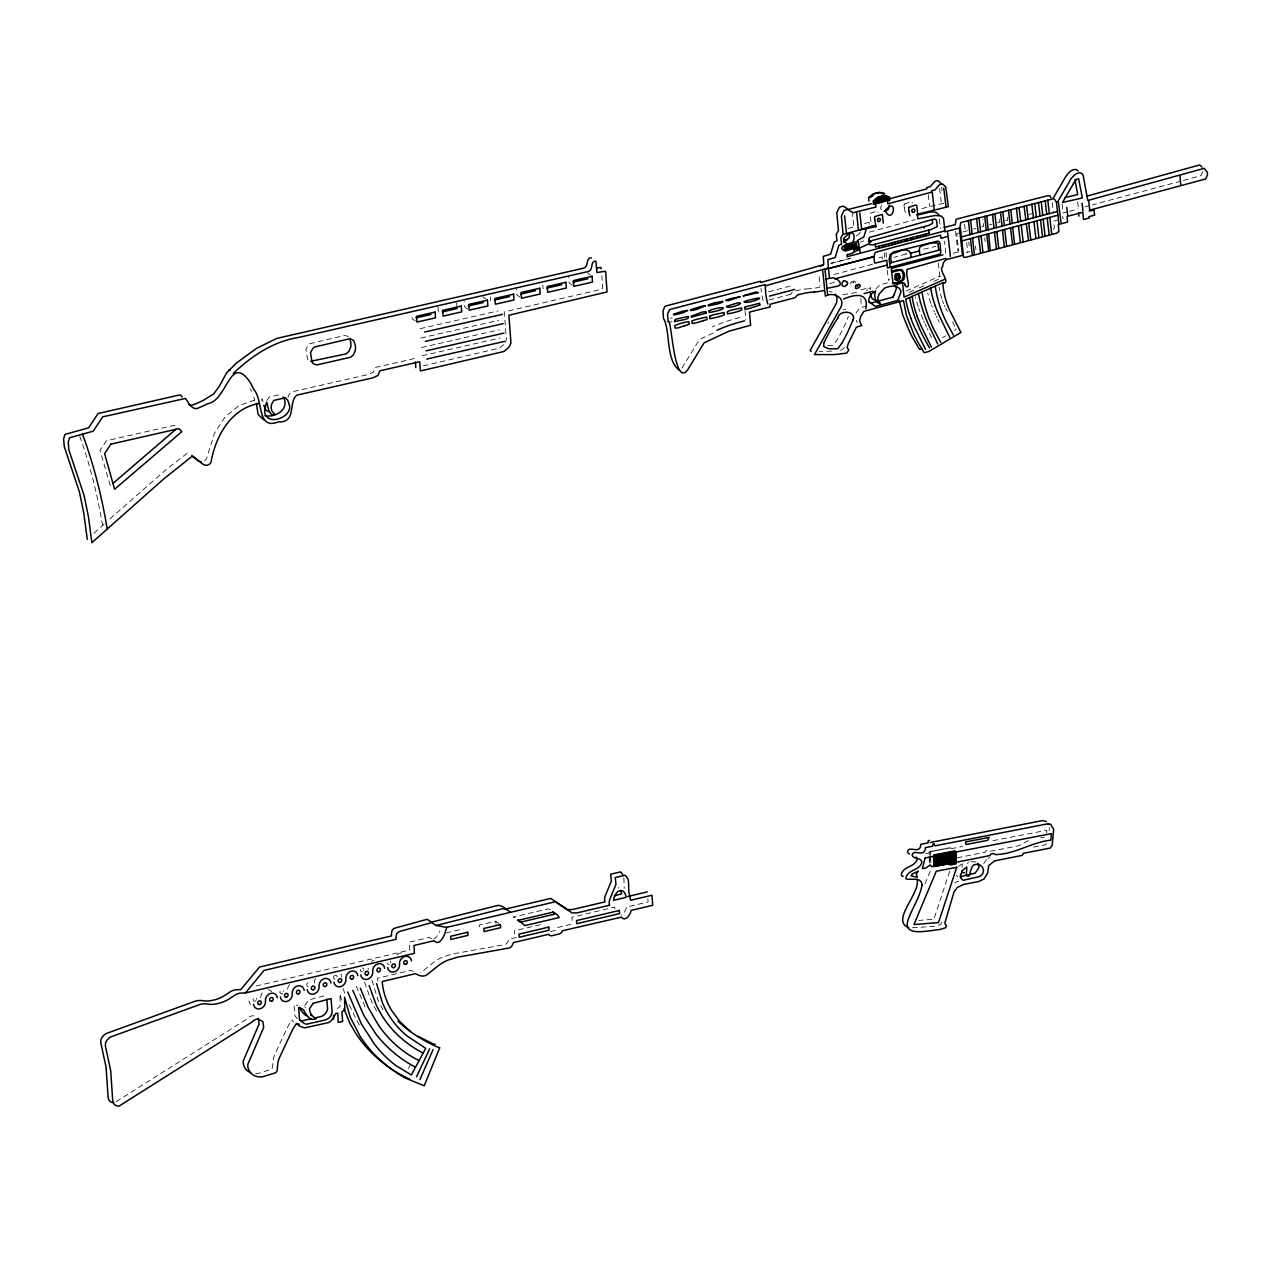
<?xml version="1.0" encoding="UTF-8"?>
<svg xmlns="http://www.w3.org/2000/svg" width="1271" height="1271" viewBox="0 0 1271 1271"><rect width="100%" height="100%" fill="white"/><g stroke="black" fill="none" stroke-linecap="round" stroke-linejoin="round"><path stroke-width="0.75" stroke-dasharray="5 3.75" d="M623.87 877.848L624.22 888.302M1049.099 830.551L1049.306 827.739M962.004 867.394L962.322 863.74M1046.653 832.934L1046.796 830.281L991.301 840.973M1202.779 171.776L1200.952 175.652L1182.761 180.641M287.945 397.41L289.391 393.74L291.901 391.865L368.193 374.516L373.372 372.149L375.183 367.494L415.077 358.39M870.46 289.518L870.683 287.627L868.792 288.676M855.669 282.75L854.684 281.098A3.257 2.812 -54 0 0 853.651 281.098L853.572 282.75M884.902 252.691L884.552 255.741A18.557 15.983 -54 0 0 884.695 257.457M983.706 863.66L986.487 859.514M949.691 871.302L933.899 919.235L918.806 920.442M267.053 400.524L269.182 397.076L280.605 394.439L281.971 395.424M1046.383 843.547L1045.668 844.722L1032.433 847.296M924.97 883.885L930.912 869.682M856.082 313.031L859.355 308.011L868.76 305.453M408.341 1068.482L409.977 1065.352M860.276 232.021L859.482 233.324M505.365 342.392L506.366 339.754L504.269 311.903L601.548 289.232L602.708 288.247L601.819 275.839M261.238 400.349L262.144 398.792L263.399 402.716M881.613 205.139L880.517 208.285L882.042 210.827M681.939 368.177L699.463 339.5L715.414 332.017M304.833 1005.52L308.535 1000.007L326.425 995.225M859.323 233.53L856.225 236.056M875.862 288.946L879.739 284.926L888.715 282.512L891.273 283.099M866.6 290.678L867.6 289.645M503.65 344.695L499.519 348.095L423.386 365.857M93.943 533.248L106.017 522.333M204.631 460.912L206.331 459.244L214.577 432.95L225.205 416.84L239.123 405.56L253.787 400.333L255.741 401.97M109.957 518.806L166.485 469.253L186.742 453.54A3.956 3.4 -54 0 1 188.394 453.525L189.284 453.826M110.307 485.633L99.996 450.363L106.271 440.799L174.334 425.292L175.811 426.929M958.493 866.472L961.654 864.121M337.26 1008.538L340.183 1006.521L339.993 993.811L341.565 1000.563M116.249 1101.639L246.812 1019.072A13.917 11.979 -54 0 1 250.022 1016.578A5.704 4.925 -54 0 1 254.359 1016.085L255.979 1016.784M954.712 330.651L956.157 328.887M1053.294 229.368L1054.326 227.827L1053.691 221.154L1061.158 219.2M942.367 337.768L945.672 335.878M954.871 882.71L958.731 881.168M988.139 858.386L989.934 857.56M860.483 242.189L863.549 240.823M906.112 291.138L939.889 276.109M909.21 292.298L913.865 290.249M919.187 287.882L924.43 285.562M933.899 281.352L938.808 279.191M1028.35 840.592L1019.247 845.644L990.665 851.236L989.299 850.156L986.089 850.776L985.454 852.206L957.254 857.766M853.111 282.909L852.174 281.447A1.859 1.589 -54 0 0 850.95 282.575L850.855 283.242A4.353 3.749 -54 0 0 851.236 285.054L851.983 285.212A10.803 9.31 -54 0 0 853.222 284.736M864.518 223.553L865.567 223.235A44.04 37.923 -54 0 1 867.902 222.6C870.127 221.218 873.399 223.505 869.11 223.966M904.317 204.075L908.749 202.407A7.912 6.816 -54 0 1 912.133 201.93L912.244 203.058M906.112 254.009L894.037 257.33M1180.95 181.149L1092.345 204.853M869.507 232.116L915.231 219.581M1084.783 206.919L1090.454 205.362M861.198 289.788L868.22 287.882M840.338 350.176L841.164 349.938A7.769 6.689 -54 0 0 842.53 349.303L844.198 347.841L843.912 346.205M847.9 228.526L853.048 227.128M943.718 203.296L920.14 208.952M842.959 294.665L857.623 292.282M850.458 258.156L830.726 263.383M872.526 264.225L832.505 274.901M967.517 230.734L956.761 233.578L958.747 251.229M973.586 229.114L976.001 228.478M981.72 226.969L983.627 226.46L982.88 219.454M989.442 224.919L991.809 224.3M997.417 222.806L999.721 222.203L999.149 216.991M1005.472 220.677L1007.649 220.105L1007.077 214.91M1028.843 214.497L1031.718 213.735M966.182 252.611L969.995 251.594M1067.688 211.717L1062.413 213.099L1063.017 218.707M1069.451 211.256L1078.237 208.952M768.447 291.806L790.054 286.134M768.971 299.988L790.705 294.268M953.361 253.231L958.525 251.88L959.669 254.184M923.62 249.211L935.933 246.399M739.897 317.512L733.875 319.1A158.462 136.474 -54 0 0 729.951 320.244L727.314 321.086A150.518 129.626 -54 0 0 712.364 326.901M831.25 263.335L850.267 258.49M550.502 931.595L554.14 930.69A5.402 4.655 -54 0 0 555.332 930.324A3.559 3.066 -54 0 0 557.206 928.624A5.37 4.623 -54 0 0 557.715 927.449L572.951 923.922M795.598 290.9L799.936 289.899A63.693 54.844 -54 0 1 807.689 288.803L809.659 288.692M879.198 257.679L882.201 256.949L882.408 259.332M888.572 280.557L889.525 279.509M445.994 932.962L463.073 928.926M498.836 923.461L495.754 921.221L479.215 925.129L479.469 928.243M540.461 924.653L514.39 930.785L514.644 933.915M516.312 937.49L508.908 939.237L507.907 941.557A6.577 5.656 -54 0 1 505.906 943.972A3.924 3.368 -54 0 1 504.809 944.607L452.698 953.917L443.595 956.682A38.559 33.205 -54 0 0 432.918 962.941L422.385 971.394A8.198 7.054 -54 0 1 420.463 972.299M256.202 985.994L409.802 950.009L409.405 942.113L429.423 937.394A9.008 7.753 -54 0 0 431.965 938.951M420.065 328.681L497.898 310.966M420.765 338.022L498.597 320.292M421.479 347.507L499.312 329.777M422.099 355.737L499.932 338.022M829.772 283.497L832.235 282.972A22.799 19.637 -54 0 0 833.601 282.607L835.619 280.764M925.574 853.635L928.926 852.968M951.105 848.71L962.592 846.502M1040.679 837.875L1044.397 837.176M970.837 861.69L975.921 861.929M912.26 927.782L935.17 926.225L940.89 924.446L941.827 921.205M831.711 351.114L819.112 351.352M827.691 345.442L832.012 345.442A7.372 6.355 -54 0 0 833.442 345.061L837.001 340.12A165.166 142.241 -54 0 0 848.377 316.527M829.232 291.552L832.187 292.123M843.69 309.282L845.676 309.806M949.85 847.503L950.883 848.059M948.611 847.725L949.644 848.297M947.419 847.964L948.452 848.535M946.18 848.202L947.197 848.774M945.004 848.424L946.037 848.996M943.781 848.663L944.798 849.235M942.542 848.901L943.575 849.473M941.35 849.139L942.367 849.695M940.095 849.378L941.128 849.934M938.935 849.6L939.952 850.172M937.696 849.838L938.729 850.41M936.473 850.077L937.505 850.633M935.265 850.299L936.298 850.871M934.026 850.537L935.059 851.109M932.85 850.76L933.883 851.332M931.627 850.998L932.66 851.57M931.421 851.808L930.404 851.236L930.88 862.914M930.229 852.047L929.196 851.475L929.673 863.152M348.445 336.751L346.904 336.005A8.547 7.372 -54 0 0 343.694 335.703L309.759 343.726A8.119 6.991 -54 0 0 308.011 345.394L305.914 349.541L307.487 358.899A6.927 5.974 -54 0 0 308.075 359.709M587.456 272.979L590.538 275.203M572.3 285.228L569.217 283.004L568.788 277.221M519.982 297.144L516.916 294.92L516.471 289.137M482.837 296.794L485.903 299.035M467.664 309.06L464.598 306.835L464.169 301.052M415.347 320.975L412.281 318.751L411.995 314.89M957.714 876.72L956.57 875.258M856.352 320.371L857.305 322.04A2.224 1.922 -54 0 1 856.829 322.23M356.833 1020.661L359.455 1025.093M365.095 1006.902L355.737 984.803M952.551 321.706L955.22 327.028M939.253 322.294L937.807 319.323M931.643 337.689L928.704 331.667M349.303 1005.011L355.991 1018.929M927.258 328.633L927.973 330.142M936.377 316.336L937.092 317.829M926.527 327.108L925.129 324.041M934.995 313.333L935.678 314.843M923.747 320.959L924.43 322.5M933.677 310.315L934.328 311.824M250.435 388.862L251.531 391.484M931.5 304.945L932.104 306.486A173.444 149.374 -54 0 0 932.406 307.248M343.059 988.616L345.839 995.908M930.928 303.388L930.642 302.609A102.951 88.668 -54 0 1 927.766 293.061M253.676 397.108L254.724 400.111M79.739 436.207C90.257 465.138 97.502 495.15 102.554 525.495M918.218 306.772L915.755 298.621A123.875 106.685 -54 0 1 915.327 296.969M364.507 982.149L371.354 1000.96A128.514 110.672 -54 0 0 376.82 1011.319M372.006 980.291L377.852 999.546A107.114 92.243 -54 0 0 379.902 1004.058M904.253 207.809L905.254 212.559M945.703 253.247L945.656 252.516A144.767 124.685 -54 0 0 945.354 248.766L944.544 241.299M886.459 257.425L886.348 256.774A18.382 15.824 -54 0 1 886.173 255.376L886.157 253.914A3.988 3.432 -54 0 1 886.316 252.691M887.158 270.088L888.477 279.699M941.62 187.171L942.097 190.761M938.22 263.018L939.952 276.57L941.589 277.936M871.064 221.774L870.095 215.975A11.916 10.263 -54 0 1 870.111 213.274L876.736 211.304A14.045 12.09 -54 0 1 877.673 211.177A39.051 33.634 -54 0 1 877.943 212.765M860.864 298.415L861.214 305.469M939.619 188.489L941.43 203.63M955.522 231.37L957.81 250.895M964.578 224.22L965.388 231.401M966.675 242.618L967.724 251.769M1077.681 201.787L1078.332 207.634M1052.261 202.597L1053.294 211.844M975.493 245.939L975.906 249.609M1062.175 203.996L1063.017 211.653M968.756 242.062L969.169 245.732M928.338 194.733L929.562 205.934M939.364 218.993L940.397 228.494M906.001 253.04L906.128 254.279M819.096 276.617L820.017 285.689M852.253 211.526L853.731 226.111M984.739 237.804L985.104 241.49M745.028 310.632L745.87 320.038M647.86 898.597L648.146 901.965L626.539 907.049A13.504 11.63 -54 0 1 624.824 911.466A8.913 7.674 -54 0 1 621.535 914.913A3.448 2.971 -54 0 1 621.122 915.136M572.157 920.347L571.886 917.233L614.751 907.129L614.989 910.258M495.754 921.221L496.024 924.335M542.781 285.117L543.067 288.962M490.463 297.017L490.749 300.877M456.67 302.752L457.115 308.535M438.002 307.01L438.447 312.793M930.388 855.669L930.69 862.93M929.069 856.336L929.355 863.088M967.565 863.645A27.199 23.418 -54 0 1 968.423 862.024M790.753 294.284A6.005 5.163 -54 0 1 792.31 292.251M820.113 287.055A52.206 44.962 -54 0 1 809.675 288.612M947.245 311.347A87.89 75.688 -54 0 1 945.688 308.313M944.957 306.772A87.89 75.688 -54 0 1 944.258 305.215M943.606 303.642A87.89 75.688 -54 0 1 942.415 300.449M941.875 298.828A87.89 75.688 -54 0 1 939.062 287.055M763.204 300.671A67.188 57.862 -54 0 1 760.995 288.406M923.096 319.402A215.339 185.455 -54 0 1 920.522 313.143M919.918 311.57A215.339 185.455 -54 0 1 918.758 308.376M904.317 207.793A9.183 7.896 -54 0 1 904.221 204.059M670.198 322.151A79.517 68.491 -54 0 1 671.93 321.484M670.421 318.227A72.971 62.851 -54 0 1 672.248 317.782M827.786 323.422A164.07 141.288 -54 0 1 828.533 322.167M255.582 1073.582A16.539 14.251 -54 0 0 258.712 1073.248L270.755 1069.515A3.273 2.812 -54 0 0 272.582 1066.846L273.074 1061.317A21.226 18.287 -54 0 1 274.886 1054.31L288.358 1025.427L291.917 1020.105A16.73 14.41 -54 0 0 293.585 1021.693M377.916 981.212A69.571 59.912 -54 0 1 377.614 978.193L410.867 970.345L414.219 971.95A14.362 12.36 -54 0 0 415.109 972.236M618.087 887.666A5.672 4.893 -54 0 1 618.945 888.191M515.105 917.853A5.561 4.782 -54 0 0 513.246 917.09L547.992 908.892A18.525 15.951 -54 0 1 551.153 910.338M297.509 1018.595A17.397 14.982 -54 0 1 294.856 1015.72L294.03 1004.551A13.155 11.328 -54 0 1 296.763 1005.186A7.181 6.196 -54 0 1 297.859 1005.758M305.199 1007.649A16.904 14.553 -54 0 1 304.976 1006.584M314.477 982.96A6.593 5.672 -54 0 1 315.494 978.527M362.41 967.962A1.97 1.7 -54 0 1 363.951 969.344M363.824 970.329A1.97 1.7 -54 0 1 363.585 970.774M362.378 971.664A1.97 1.7 -54 0 1 360.503 969.36M371.291 961.464A6.593 5.672 -54 0 1 374.071 960.336M368.129 968.2A6.593 5.672 -54 0 1 368.129 969.694M433.808 938.967A3.511 3.019 -54 0 0 435.333 938.062A15.347 13.218 -54 0 0 437.335 935.726A19.335 16.65 -54 0 0 439.957 930.96M383 1009.825A107.114 92.243 -54 0 1 380.649 1005.52M268.229 989.823A6.593 5.672 -54 0 1 271.74 991.809M260.841 997.719A6.593 5.672 -54 0 1 264.003 990.983M250.911 1004.614A6.593 5.672 -54 0 1 248.925 1001.008M335.131 975.397A1.97 1.7 -54 0 1 337.133 977.224M335.099 979.115A1.97 1.7 -54 0 1 334.67 975.588M308.281 986.487A1.97 1.7 -54 0 1 306.978 983.881A1.97 1.7 -54 0 1 309.965 983.261M390.419 961.13A1.97 1.7 -54 0 1 390.642 962.941M389.196 964.276A1.97 1.7 -54 0 1 387.194 962.957M255.964 1000.69A1.97 1.7 -54 0 1 253.215 1000.309A1.97 1.7 -54 0 1 254.661 997.544A1.97 1.7 -54 0 1 256.663 999.356M341.295 974.079A6.593 5.672 -54 0 0 341.311 975.588A6.593 5.672 -54 0 1 341.311 977.081M282.782 993.318A1.97 1.7 -54 0 1 280.097 993.064A1.97 1.7 -54 0 1 281.177 990.268A1.97 1.7 -54 0 1 283.497 991.491M289.629 984.644A6.593 5.672 -54 0 0 287.659 990.347A6.593 5.672 -54 0 1 287.659 991.841M396.917 955.125A6.593 5.672 -54 0 1 403.685 953.25"/><path stroke-width="1.5" d="M890.256 267.228L889.875 264.193A16.857 14.505 -54 0 1 889.811 263.161L889.684 262.652A18.557 15.983 -54 0 1 889.128 259.093L890.065 254.693L893.132 252.135L937.013 241.252A12.44 10.724 -54 0 1 937.696 241.22L938.522 241.299A4.321 3.734 -54 0 1 939.666 242.682L940.222 244.763A17.19 14.807 -54 0 1 940.302 245.637L940.429 248.623A16.825 14.489 -54 0 0 940.54 249.751A10.041 8.643 -54 0 1 940.858 251.722L940.143 254.073L891.607 266.878L891.575 268.308A8.039 6.927 -54 0 0 891.479 269.198L891.464 270.199A29.996 25.833 -54 0 0 891.67 272.55L893.179 283.91L899.042 282.337A60.468 52.079 -54 0 0 900.98 281.733L903.76 279.684L904.587 276.045A14.982 12.901 -54 0 0 903.951 272.741L901.902 269.579L896.405 269.786A32.871 28.312 -54 0 0 894.562 270.358L891.877 271.279M900.059 277.237L900.027 276.442A10.279 8.849 -54 0 0 899.201 273.773M870.524 197.656L870.842 196.703M875.29 244.143L875.29 245.637A6.403 5.513 -54 0 0 875.56 247.13L929.212 233.149M961.67 871.032L961.67 871.175A2.288 1.97 -54 0 0 964.451 872.573M859.657 249.005L860.022 252.214M410.549 1031.591L400 1021.789L391.357 1010.08A84.887 73.098 -54 0 1 384.684 994.812A69.571 59.912 -54 0 1 382.206 981.53L415.474 973.697L418.826 975.286A14.362 12.36 -54 0 0 422.544 976.017A8.198 7.054 -54 0 0 426.992 974.73L437.526 966.294A38.559 33.205 -54 0 1 448.202 960.034L457.29 957.254L509.401 947.944A3.924 3.368 -54 0 0 510.513 947.324A6.577 5.656 -54 0 0 512.515 944.909L513.516 942.589L548.691 934.296A3.384 2.923 -54 0 0 549.644 935.218A7.419 6.403 -54 0 0 551.471 935.837L558.732 934.042A5.402 4.655 -54 0 0 559.939 933.677A3.559 3.066 -54 0 0 561.814 931.977A5.37 4.623 -54 0 0 562.322 930.785L621.36 917.154A6.927 5.958 -54 0 0 623.187 918.568A3.448 2.971 -54 0 0 626.126 918.266A8.913 7.674 -54 0 0 629.431 914.802A13.504 11.63 -54 0 0 631.147 910.401L652.754 905.302L651.912 895.245L630.591 900.265L628.827 891.654L628.478 881.2A11.947 10.295 -54 0 0 627.413 878.134A14.331 12.345 -54 0 0 625.046 875.242L615.243 877.546L615.958 884.457L610.128 898.518A10.184 8.77 -54 0 0 609.333 901.218A9.818 8.452 -54 0 0 609.587 905.222L577.145 912.864L572.204 912.991L555.284 901.775L446.741 927.353L444.564 934.312A19.335 16.65 -54 0 1 441.943 939.078A15.347 13.218 -54 0 1 439.925 941.398A3.511 3.019 -54 0 1 436.573 942.304A9.008 7.753 -54 0 1 434.031 940.731L413.996 945.465L414.41 953.361L245.43 992.953L240.553 993.08A14.728 12.694 -54 0 0 234.96 995.066L231.656 997.258A34.381 29.614 -54 0 1 222.489 1002.168A42.007 36.176 -54 0 1 213.639 1004.265A20.717 17.842 -54 0 1 209.683 1004.281L206.474 1003.915A18.525 15.951 -54 0 0 200.008 1004.455L110.958 1036.834A11.836 10.2 -54 0 0 106.986 1040.234A6.514 5.608 -54 0 0 105.414 1044.317A12.313 10.597 -54 0 0 105.525 1046.716L110.688 1070.547L112.674 1100.209A10.692 9.215 -54 0 0 113.373 1103.006A5.91 5.084 -54 0 0 115.756 1105.405A10.263 8.849 -54 0 0 119.172 1106.04L251.42 1022.408A13.917 11.979 -54 0 1 254.629 1019.914A5.704 4.925 -54 0 1 258.966 1019.421L262.922 1021.63L263.685 1027.508L247.781 1064.431A13.473 11.614 -54 0 0 250.387 1072.533A16.539 14.251 -54 0 0 263.319 1076.585L275.362 1072.867A3.273 2.812 -54 0 0 277.189 1070.198L277.682 1064.669A21.226 18.287 -54 0 1 279.477 1057.663L292.966 1028.779L296.524 1023.441A16.73 14.41 -54 0 0 300.115 1026.301A18.795 16.189 -54 0 0 305.135 1027.762L328.887 1022.52A7.578 6.53 -54 0 0 330.19 1021.519A18.779 16.173 -54 0 0 333.653 1017.388L335.878 1013.464L337.832 1013.178L338.181 1022.44L342.662 1021.471L341.867 1011.875L344.791 1009.873L344.6 997.163L350.176 1017.038L360.043 1036.23A158.605 136.585 -54 0 0 378.488 1058.346A185.042 159.352 -54 0 0 404.814 1077.792L424.212 1085.831L439.798 1047.622A14.505 12.488 -54 0 1 437.081 1046.875C422.83 1040.377 409.103 1032.084 397.934 1021.01M416.57 1076.728L429.709 1048.782M419.923 1079.54L433.109 1049.576M877.673 219.263L878.404 218.501A2.304 1.986 -54 0 1 879.897 218.501L880.517 219.39A2.701 2.335 -54 0 1 879.182 221.535L878.054 221.631A2.621 2.256 -54 0 1 877.705 219.279M912.054 210.001L912.816 209.222A2.367 2.034 -54 0 1 914.342 209.238L914.961 210.271A2.828 2.447 -54 0 1 913.611 212.352M853.159 319.927C856.606 310.791 838.876 309.266 837.764 318.37M872.542 195.448L872.43 196.338M823.862 342.614L823.703 346.459L828.104 348.556A27.724 23.863 -54 0 0 832.108 348.778L836.62 348.794A7.372 6.355 -54 0 0 838.05 348.413L841.609 343.472M876.164 300.56L873.113 299.384A12.09 10.422 -54 0 1 870.238 293.22M1053.151 198.276L1064.907 178.051C1067.116 174.016 1073.312 166.263 1078.126 170.838M847.122 284.513L847.55 283.64A1.716 1.478 -54 0 0 847.535 282.67L847.407 282.384M881.709 193.319L882.169 193.955M886.316 196.655L886.793 200.437M233.308 373.42C251.451 356.102 273.456 341.264 298.749 337.419L588.171 271.533C593.938 270.103 589.633 260.793 595.988 261.206L596.893 272.534L605.6 271.216L607.061 291.949L508.877 315.24L510.958 343.106L509.178 346.935L504.126 351.447L420.383 370.973L419.684 361.742L379.791 370.846L377.964 375.501L372.8 377.868L296.906 395.138C287.929 401.858 297.144 422.925 278.222 421.893C256.663 430.599 263.304 399.491 253.914 389.704A130.675 112.531 -54 0 0 250.355 382.698C230.019 352.289 227.573 400.365 207.904 403.685A136.013 117.139 -54 0 1 199.261 407.61C192.763 411.693 188.489 402.542 185.455 398.443L102.744 416.84L93.18 431.187L69.619 437.748L68.221 442.149L68.872 449.918L84.045 495.325L88.446 516.804L91.877 542.669L163.578 479.056L191.349 456.893A3.956 3.4 -54 0 1 193.001 456.877C198.8 458.895 204.838 470.492 210.938 462.58C215.435 436.477 230.909 408.039 259.332 403.479M894.021 294.983L896.357 288.422A6.291 5.418 -54 0 0 895.69 286.293L894.72 285.038M876.434 199.229L876.895 203.042M875.433 200.04L875.735 203.392M245.43 992.953L264.05 970.409L396.123 939.285A16.475 14.188 -54 0 1 396.488 934.423A2.351 2.034 -54 0 1 396.838 933.613A4.083 3.511 -54 0 1 398.633 931.945A12.599 10.851 -54 0 1 402.097 930.753L431.759 922.619L436.048 925.51L446.741 927.353M878.499 197.593L875.814 199.642A12.154 10.47 -54 0 0 874.543 200.77L874.575 201.501A20.733 17.858 -54 0 0 874.67 202.582L874.829 203.646M113.135 483.266L176.065 429.153M877.483 198.387L877.88 202.184A4.385 3.781 -54 0 1 878.007 202.74M873.892 194.241L871.207 196.29A12.154 10.47 -54 0 0 869.936 197.418M913.627 212.384L912.371 212.352A2.669 2.304 -54 0 1 912.101 210.017M895.96 274.059L896.738 273.758A6.657 5.735 -54 0 1 898.74 273.599M861.77 325.471L860.038 322.214A5.815 5.005 -54 0 1 859.689 320.499L860.689 316.368L863.962 311.347L903.459 300.639L906.509 315.653L913.722 333.955A247.321 212.988 -54 0 0 917.455 341.438L923.842 352.258A1.907 1.652 -54 0 0 924.43 352.703L928.783 351.527L960.876 332.494M868.141 244.159L862.024 246.908A36.112 31.108 -54 0 1 854.096 249.577M905.905 299.162L943.416 282.527M944.496 279.445L904.062 297.112L902.569 283.258M893.386 253.39L897.517 251.928A77.372 66.632 -54 0 1 899.487 251.277C904.698 248.369 912.626 249.926 910.735 257.632M921.968 245.827L922.682 245.573A77.34 66.6 -54 0 1 930.817 243.174M310.712 1015.577L311.633 1015.259A17.143 14.759 -54 0 1 310.712 1014.798M861.436 325.583L856.352 327.267L849.171 341.772A42.181 36.319 -54 0 0 848.202 343.853L847.09 347.571L848.52 349.557A2.383 2.049 -54 0 1 848.774 349.906L847.137 352.655A7.769 6.689 -54 0 1 845.771 353.274L833.601 354.625L814.504 354.561L840.798 307.185C845.787 297.557 833.061 291.488 825.356 296.159L824.704 290.312A52.206 44.962 -54 0 1 814.266 291.949M896.309 284.926L898.788 283.862A20.574 17.715 -54 0 1 900.122 283.338L901.473 282.972A3.495 3.019 -54 0 1 905.095 284.466M922.047 349.191L919.823 349.35A1.907 1.652 -54 0 1 919.235 348.905L912.848 338.086A247.321 212.988 -54 0 1 909.115 330.603L902.744 315.001L899.296 300.591M820.431 266.147L823.036 265.194M825.038 269.5L827.628 268.546A2.351 2.034 -54 0 1 828.47 268.531L873.86 256.678A13.25 11.407 -54 0 0 874.257 255.63L875.274 252.452L892.846 247.464L940.604 235.167L940.937 238.17A7.562 6.514 -54 0 0 942.049 238.074L946.831 236.628M845.469 241.681L844.58 241.967A65.615 56.512 -54 0 0 843.642 242.253M908.908 207.411L913.356 205.759A7.912 6.816 -54 0 1 916.725 205.267L917.678 213.655M891.575 268.308L943.018 254.788M857.305 240.553L863.93 236.883L866.139 229.368M891.972 272.264L897.056 270.882A43.929 37.828 -54 0 1 898.74 270.501M871.413 203.678L848.472 209.381L843.197 206.124L839.4 207.157L836.779 212.829L838.463 230.686L836.254 234.372L836.953 240.823L834.237 241.998L830.614 254.184L823.29 256.329L823.767 264.606L760.773 282.496L760.63 281.225L665.718 306.025A3.225 2.78 -54 0 0 664.685 306.74L663.001 310.855L663.51 318.449C670.675 330.746 665.527 361.012 679.54 370.29M591.396 257.87C585.264 257.616 589.204 266.688 583.564 268.181L276.871 338.388L256.281 348.508L236.676 362.855L226.635 372.816L219.184 386.479L213.592 394.01L203.296 400.349A136.013 117.139 -54 0 1 194.654 404.257L191.047 405.417L188.759 404.623M1057.901 215.196L961.813 240.95M864.042 293.617L872.812 291.218M944.798 230.925L847.074 256.71A7.102 6.117 -54 0 1 847.09 254.518C853 254.136 854.684 250.768 859.72 249.609M843.96 234.182L857.639 230.48M1086.991 196.115L1199.633 164.96L1202.08 167.041M893.306 297.096L870.714 303.149L868.586 301.91M888.874 198.959L926.813 188.871L926.909 187.568L930.499 186.472L935.011 181.229L937.903 180.561L941.16 183.58M843.722 241.077L846.994 240.203M889.811 263.049L940.54 249.751M843.658 299.05C855.049 293.982 869.014 292.012 865.821 308.821M961.369 236.914L1057.488 211.479M834.618 278.905L887.222 265.051L886.808 260.301L877.054 262.636A104.762 90.225 -54 0 1 874.798 263.097A9.151 7.88 -54 0 1 874.464 261.969L873.86 256.678L830.424 268.086M944.115 227.525L955.299 224.586L955.967 219.708A2.065 1.779 -54 0 1 956.602 219.105L1047.113 195.845L1049.925 195.766L1050.974 197.768M826.055 278.953L833.474 277.793A14.505 12.488 -54 0 1 834.412 278.222C837.78 278.762 843.42 284.291 838.209 285.943A22.799 19.637 -54 0 1 836.826 286.325L829.328 287.866A81.201 69.937 -54 0 0 826.992 288.422L827.548 293.919M769.463 296.095L794.661 289.486M744.504 320.864L738.467 322.453A158.462 136.474 -54 0 0 734.543 323.597L731.921 324.439A150.518 129.626 -54 0 0 716.971 330.238M960.129 876.799L975.159 873.161L978.972 867.505L978.035 863.454M798.951 294.57L804.543 293.236A63.693 54.844 -54 0 1 812.296 292.155L814.266 292.044M946.132 258.347L907.049 269.388A26.453 22.783 -54 0 0 907.367 278.27C907.955 280.176 909.893 288.724 906.064 286.595A7.642 6.593 -54 0 1 905.46 285.896A10.756 9.262 -54 0 1 904.841 284.879L904.73 284.672M436.048 925.51L502.506 908.749A15.57 13.409 -54 0 1 506.652 909.718A17.683 15.22 -54 0 1 510.465 912.34M910.211 253.279L919.632 250.927M893.084 283.052L895.594 282.607A31.044 26.739 -54 0 0 897.771 282.162L902.14 279.97L903.22 276.395A11.836 10.2 -54 0 0 902.918 273.138M614.306 895.69L621.598 893.958L620.868 891.114A9.088 7.833 -54 0 0 620.645 890.574M627.763 896.5L647.304 891.892M416.014 317.893L430.948 314.493M442.181 311.935L457.115 308.535M468.332 305.977L483.266 302.577M494.483 300.02L509.417 296.62M520.649 294.062L535.584 290.662M546.8 288.104L561.734 284.704M572.967 282.162L587.901 278.746M424.673 332.033L502.49 314.302M425.372 341.375L503.205 323.644M1065.114 197.482L1077.713 194.606L1074.932 179.497M426.087 350.844L503.904 333.129M426.706 359.089L504.523 341.375M688.215 316.4L677.888 318.703A23.053 19.859 -54 0 0 675.203 319.545L674.393 321.738A72.971 62.851 -54 0 1 678.015 320.88L684.02 319.688A32.268 27.787 -54 0 0 685.212 319.402L687.738 318.449A3.829 3.305 -54 0 0 688.405 317.972L688.31 316.765M311.188 1018.77L301.672 1020.915A20.956 18.048 -54 0 1 299.495 1019.914M315.001 1017.912L320.705 1016.625A10.931 9.405 -54 0 0 323.009 1015.608A7.991 6.879 -54 0 0 326.583 1011.748A12.122 10.438 -54 0 0 327.568 1009.047L326.742 999.165M868.617 241.442L928.863 225.396L932.612 223.315L932.326 219.581M714.493 302.943L720.927 301.656A53.287 45.899 -54 0 0 722.754 301.243L722.849 302.037A33.078 28.486 -54 0 1 715.684 304.389L708.344 305.866L708.249 305.072A29.757 25.627 -54 0 1 714.493 302.991M930.197 842.498L1042.681 820.542L1046.462 821.559M596.528 268.086L600.786 267.418L601.262 268.896M854.08 249.513L853.969 251.165M930.817 243.206L934.63 242.682M888.572 197.084A6.593 5.688 -54 0 0 884.298 196.242L881.724 196.481M846.74 249.021L844.389 249.481A4.734 4.083 -54 0 1 844.262 248.909L844.151 247.13A65.615 56.512 -54 0 1 849.187 245.303L855.653 243.857A13.488 11.614 -54 0 1 856.606 243.81L856.765 244.985A15.49 13.346 -54 0 1 856.861 246.177A59.546 51.269 -54 0 1 846.74 248.925M929.451 840.417L928.291 840.639L928.068 842.88L920.792 844.325C920.363 855.431 907.907 844.405 907.558 852.221L909.512 854.191M916.899 214.751C922.396 215.387 934.63 207.713 938.951 215.18M878.897 193.033L877.133 193.144A6.832 5.878 -54 0 0 874.527 193.828M884.139 211.415L888.413 209.381L889.271 205.219M843.451 241.061L848.837 238.44L849.934 232.958M891.607 266.878L887.539 267.943A6.164 5.306 -54 0 1 887.412 267.244L887.222 265.051M230.416 370.115L228.764 370.147M811.2 351.416L810.135 350.542L836.572 302.959L837.033 297.859L835.222 294.046M908.813 927.735C890.097 920.601 920.585 893.799 917.154 879.325M201.469 462.072L197.99 460.817L191.762 455.336M887.651 196.957L888 200.151M903.252 876.418L901.457 875.64L901.393 874.067C903.903 865.821 914.977 867.315 917.281 859.053L916.312 857.051M310.664 361.314L346.03 353.894L348.953 351.384L350.78 346.84A18.874 16.253 -54 0 0 350.78 342.471L349.747 338.467M268.991 411.772L265.75 410.056L263.812 405.258M884.775 193.637L879.389 192.286L873.304 193.78L868.506 197.736L868.919 201.168M264.876 415.617C275.791 418.143 290.312 408.674 283.147 396.854M263.733 419.795L258.092 414.394L256.377 403.336M417.984 1036.358L432.474 1043.523A14.505 12.488 -54 0 0 435.19 1044.269M409.627 1079.19L400.206 1074.44A185.042 159.352 -54 0 1 373.881 1054.994A158.605 136.585 -54 0 1 355.451 1032.878L350.049 1023.584L343.964 1008.824M1047.638 823.719L1048.591 824.259M888.54 197.116L888.779 197.863A23.942 20.622 -54 0 1 889.017 199.531L881.979 202.327A39.671 34.158 -54 0 1 874.829 203.662M517.742 919.95L520.189 922.269L554.585 914.167A12.106 10.422 -54 0 0 552.885 911.72M898.581 274.584L898.931 275.299A5.243 4.512 -54 0 1 899.074 276.331A8.659 7.451 -54 0 1 899.042 277.443L899.01 277.952A1.636 1.414 -54 0 1 897.85 279.286A3.654 3.146 -54 0 1 896.976 279.556L896.246 278.889A5.815 5.005 -54 0 1 895.721 276.776L895.785 275.855A1.779 1.541 -54 0 1 898.549 274.441M182.134 397.029L180.847 395.09L179.37 394.995L98.137 413.504L88.573 427.85L65.012 434.396L63.614 438.797L64.265 446.566L79.438 491.988L83.838 513.468L87.286 539.317M953.472 335.163L947.388 324.057A162.656 140.08 -54 0 1 945.068 319.386L943.082 314.89A133.121 114.644 -54 0 1 935.234 286.15M929.371 347.809L923.191 336.291A198.927 171.315 -54 0 1 919.362 328.474L914.834 317.194A162.545 139.985 -54 0 1 909.496 297.573M940.683 342.376L934.598 330.889A177.336 152.727 -54 0 1 931.595 324.598L928.91 318.115A145.879 125.622 -54 0 1 922.031 292.012M925.59 349.493L914.342 326.838A187.123 161.163 -54 0 1 912.657 322.945L910.783 318.211M960.717 332.144L952.71 316.177A87.89 75.688 -54 0 1 942.86 283.322C951.852 282.75 937.41 270.199 942.812 266.354A6.005 5.163 -54 0 1 947.642 259.268L963.116 255.217L963.736 257.219L965.07 257.473L1056.884 233.117L1058.918 231.354L1058.282 224.506L1067.624 222.06L1067.02 216.451L1082.844 212.289L1083.496 219.518L1089.215 218.024L1088.929 216.642L1094.617 215.149L1094.029 209.969L1089.485 211.097L1089.39 210.255L1205.559 179.004L1207.386 175.128A9.993 8.595 -54 0 0 1207.291 172.252L1204.225 168.312L1087.785 200.484L1083.194 175.541C1080.048 168.296 1071.262 177.05 1069.499 181.403L1057.758 201.628C1054.882 203.725 1055.708 196.735 1051.721 199.197L961.21 222.457A2.065 1.779 -54 0 0 960.574 223.045L959.907 227.938L944.989 231.846L943.511 218.326L941.287 216.102L935.281 215.435L917.837 218.803L917.344 214.259L948.325 206.649L945.751 186.932L942.51 183.914L939.603 184.581L935.106 189.824L931.516 190.92L931.421 192.207L887.778 203.821L887.46 201.009L889.748 200.405L889.366 196.989L883.996 195.623L877.896 197.132L873.098 201.088L873.527 204.504L875.64 203.916L876.021 207.014L853.063 212.734L847.805 209.477L844.008 210.493L841.386 216.181L843.07 234.023L840.862 237.725L841.561 244.159L838.844 245.351L835.222 257.52L827.898 259.681L828.358 267.943L765.364 285.848L765.237 284.577L670.325 309.361A3.225 2.78 -54 0 0 669.293 310.092L667.609 314.191L668.117 321.801C671.644 315.335 673.36 387.75 687.484 370.131L704.07 342.852L728.871 331.207L750.637 325.265L749.461 312.11L770.226 306.867L769.94 304.293L795.296 297.621A6.005 5.163 -54 0 1 798.903 294.379M949.739 337.371L938.268 313.651A173.444 149.374 -54 0 1 936.711 309.822L935.249 305.946M937.728 344.028L928.354 324.312A215.339 185.455 -54 0 1 923.08 310.934L920.363 301.974A123.875 106.685 -54 0 1 918.472 293.585M931.389 347.094L921.014 325.789A200.993 173.094 -54 0 1 919.33 321.881L917.154 316.336M855.828 288.406L856.59 288.549A10.803 9.31 -54 0 0 858.751 287.627L860.292 286.007L859.403 284.482A3.257 2.812 -54 0 0 858.259 284.45L857.417 286.356L856.781 284.799A1.859 1.589 -54 0 0 855.542 285.927L855.462 286.595A4.353 3.749 -54 0 0 855.844 288.39M360.329 988.139L368.113 1007.252L378.25 1024.839A145.911 125.67 -54 0 0 396.314 1045.366A136.283 117.361 -54 0 0 418.89 1060.459M352.814 990.411L363.935 1015.656L376.041 1034.229A161.925 139.445 -54 0 0 415.347 1067.1M347.666 991.968L361.441 1024.013L374.405 1044.079A151.885 130.802 -54 0 0 395.71 1065.432L411.327 1074.964L425.706 1048.384L406.895 1035.817A115.613 99.567 -54 0 1 392.056 1019.978A107.114 92.243 -54 0 1 382.46 1002.883L376.613 983.627M82.472 434.031C93.736 464.741 101.887 496.548 107.161 528.831M369.098 985.502L375.946 1004.297A128.514 110.672 -54 0 0 400.27 1037.358A154.871 133.376 -54 0 0 423.005 1053.071M902.887 273.154L902.791 272.852A4.56 3.924 -54 0 0 898.74 270.31M895.277 279.239L895.181 278.905A26.866 23.148 -54 0 1 894.863 276.077A1.97 1.7 -54 0 1 895.928 273.996M928.958 229.876L928.974 229.987A1.605 1.382 -54 0 0 928.767 230.655L929.196 233.054M924.367 226.635L924.351 226.524A1.605 1.382 -54 0 0 924.16 227.302L924.255 228.097M908.86 211.161L909.861 215.895M687.547 310.521L683.274 312.618A101.521 87.429 -54 0 1 678.905 313.858L676.283 314.445A49.124 42.308 -54 0 1 673.646 314.922A1.922 1.652 -54 0 1 673.566 314.207L680.541 311.903A33.253 28.645 -54 0 1 687.547 310.458M950.295 256.583L950.263 255.868A144.767 124.685 -54 0 0 949.961 252.103L947.658 232.736M920.077 255.169L919.568 252.564A18.048 15.538 -54 0 1 919.378 251.165L919.362 249.72A3.988 3.448 -54 0 1 921.872 245.557M1024.076 206.204L1025.84 219.851M1026.332 223.648L1028.477 240.283M258.315 1018.278L259.077 1024.156L243.174 1061.094A13.473 11.614 -54 0 0 245.796 1069.181A16.539 14.251 -54 0 0 250.609 1072.645M875.671 225.126L874.702 219.311M1058.536 202.597L1061.015 222.425M1026.587 205.552L1028.271 219.216M1028.732 223.013L1030.781 239.679M883.202 196.512L883.79 201.231M880.946 197.053L881.534 201.819M1038.439 202.518L1040.059 216.086M1040.52 219.851L1042.522 236.565M1031.814 204.218L1033.45 217.834M1033.895 221.631L1035.897 238.313M1019.072 207.491L1020.708 221.202M1021.169 225.046L1023.155 241.681M1008.427 210.223L1010.08 224.03M1010.54 227.89L1012.526 244.493M943.765 188.06L946.021 206.982M1045.175 200.786L1046.748 214.306M1047.193 218.072L1049.163 234.817M859.784 212.877L861.643 228.701M1047.781 200.119L1049.338 213.623M1049.782 217.373L1051.721 234.134M1036.961 220.804L1038.9 237.518M1034.737 203.471L1036.326 217.071M959.446 228.844L962.417 254.248M891.432 262.732L890.955 260.126A18.382 15.824 -54 0 1 890.78 258.712L890.764 257.266A3.988 3.432 -54 0 1 893.291 253.104M968.359 220.503L969.995 234.738M970.44 238.614L972.331 255.121M1082.066 203.185L1082.94 210.97M1056.455 202.264L1058.87 223.744M1016.45 208.158L1018.023 221.917M1018.452 225.761L1020.343 242.427M992.46 214.322L994.049 228.272M994.494 232.18L996.369 248.766M984.723 216.308L986.312 230.321M986.773 234.261L988.647 250.816M979.004 217.77L980.608 231.83M981.053 235.786L982.928 252.325M976.605 218.39L978.193 232.466M978.638 236.438L980.513 252.961M882.01 196.783L882.551 201.581M870.667 240.712L870.683 242.284M855.907 243.984L856.177 246.352M855.176 244.191L855.447 246.542M854.541 244.35L854.811 246.717M853.842 244.54L854.112 246.908M853.159 244.731L853.413 247.082M852.491 244.906L852.746 247.257M851.729 245.112L851.983 247.464M850.966 245.319L851.236 247.67M849.6 245.684L849.87 248.02M848.933 245.859L849.203 248.21M848.202 246.05L848.472 248.401M847.598 246.209L847.868 248.56M846.82 246.415L847.074 248.766M846.152 246.606L846.407 248.941M845.358 246.812L845.612 249.148M844.754 246.971L845.008 249.307M1041.251 201.787L1042.744 215.371M1043.173 219.152L1045.032 235.913M1000.484 212.257L1002.025 226.159M960.383 228.144L963.339 254.565M926.13 233.848L926.352 235.786M923.477 234.547L923.683 236.485M920.045 235.453L920.268 237.391M917.122 236.215L917.344 238.17M912.816 237.343L913.039 239.298M910.783 237.884L911.005 239.838M907.24 238.821L907.446 240.775M904.571 239.52L904.793 241.474M900.885 240.489L901.107 242.443M897.723 241.315L897.946 243.285M894.419 242.173L894.641 244.159M891.877 242.84L892.099 244.826M884.298 196.211L884.823 200.961M888.842 243.651L889.065 245.621M885.41 244.54L885.633 246.526M882.376 245.351L882.598 247.337M879.071 246.209L879.294 248.21M825.038 269.929L826.992 288.422M1088.739 201.04L1089.628 209.207M1066.782 207.348L1067.608 215.006M1010.731 209.636L1012.256 223.442M1012.685 227.318L1014.528 243.968M1002.803 211.669L1004.328 225.539M1004.757 229.431L1006.6 246.066M1002.454 230.051L1004.297 246.669M994.875 213.703L996.416 227.636M996.845 231.56L998.672 248.163M970.583 219.947L972.124 234.071M972.553 238.058L974.364 254.581M932.326 192.477L934.169 209.286M883.281 223.14L882.63 216.658A39.051 33.634 -54 0 0 882.281 214.529A14.045 12.09 -54 0 0 881.327 214.64L874.734 216.61A11.916 10.263 -54 0 0 874.718 219.311M828.47 268.546L829.455 278.063M879.723 197.355L880.231 202.184M844.58 215.768L846.438 233.117M986.757 215.784L988.218 229.813M938.745 250.228L938.205 245.605A31.6 27.215 -54 0 0 937.95 244.096M850.378 245.478L850.617 247.829M822.734 270.882L824.625 289.041M878.309 197.72L878.801 202.597M885.347 196.433L885.776 200.643M856.67 213.035L858.338 229.463M988.616 233.769L990.252 250.387M1179.933 176.065L1180.743 184.47M1078.571 212.559L1078.888 216.181M415.347 361.949L415.776 367.621M954.712 862.548L954.251 851.649L953.218 851.077L953.695 862.755M953.52 862.771L953.043 851.872L952.027 851.316L952.503 862.993M952.265 863.009L951.804 852.126L950.772 851.554L951.264 863.231L990.061 855.558L990.697 854.128L993.906 853.508L995.272 854.589C1015.481 854.239 1031.242 842.212 1050.847 840.163L1051.403 833.633L955.713 852.063L956.11 862.231L955.474 851.411L954.442 850.839L954.934 862.516M949.866 863.47L949.405 852.587L948.373 852.015L948.865 863.692M948.643 863.708L948.182 852.825L947.149 852.253L947.626 863.93M947.435 863.946L946.974 853.048L945.942 852.476L946.434 864.153M946.196 864.185L945.735 853.286L944.703 852.714L945.179 864.391L944.56 853.508L943.527 852.952L944.019 864.63M943.797 864.645L943.336 853.747L942.304 853.175L942.78 864.852M942.574 864.884L942.097 853.985L941.08 853.413L941.557 865.09M941.366 865.106L940.905 854.223L939.873 853.651L940.349 865.329M940.127 865.344L939.666 854.462L938.634 853.89L939.11 865.567L951.105 863.231L950.629 852.348L949.612 851.777L950.088 863.454M937.728 865.805L937.267 854.922L936.234 854.35L936.711 866.028M936.489 866.044L936.028 855.161L934.995 854.589L935.488 866.266M935.297 866.282L934.836 855.383L933.804 854.811L934.28 866.488L938.951 865.583L938.491 854.684L937.458 854.112L937.934 865.789M333.431 1015.386L333.574 1019.088M725.9 300.417L727.79 300.766L740.23 296.731A51.777 44.596 -54 0 1 738.387 297.049L732.048 298.304A28.629 24.657 -54 0 0 725.884 300.337M893.163 297.112A2.876 2.478 -54 0 1 894.053 295.031M884.282 195.178A23.942 20.622 -54 0 0 884.171 194.527L883.933 193.78A6.593 5.688 -54 0 0 880.247 192.795M767.811 304.023A67.188 57.862 -54 0 1 765.412 285.959M910.862 318.163A102.268 88.064 -54 0 1 905.794 299.193M935.313 305.914A102.951 88.668 -54 0 1 930.706 288.152M917.233 316.288A99.424 85.634 -54 0 1 912.133 296.381M934.678 242.968A4.83 4.163 -54 0 1 938.284 243.698M900.154 277.221A2.701 2.32 -54 0 1 897.977 280.017M897.962 279.906A4.623 3.988 -54 0 1 896.897 280.144M896.897 280.113A2.161 1.859 -54 0 1 895.149 279.334M878.468 197.545A6.832 5.878 -54 0 1 881.724 196.512M908.908 211.145A9.183 7.896 -54 0 1 908.829 207.411M824.037 342.677A164.07 141.288 -54 0 1 837.668 318.306M852.968 319.863A165.166 142.241 -54 0 1 841.72 343.52M843.579 281.082A1.684 1.446 -54 0 0 843.007 281.463L842.466 282.257A4.353 3.749 -54 0 0 842.196 285.625L844.087 286.547A4.719 4.051 -54 0 0 847.106 284.497M843.579 281.113A3.749 3.225 -54 0 1 847.264 282.48M622.822 874.798A14.331 12.345 -54 0 0 620.439 871.89L610.652 874.194L611.351 881.105L605.52 895.165A10.184 8.77 -54 0 0 604.726 897.866A9.818 8.452 -54 0 0 604.996 901.87L572.554 909.512L567.613 909.655L550.677 898.422L505.858 908.987A17.683 15.22 -54 0 0 502.061 906.382A15.57 13.409 -54 0 0 497.914 905.397L431.441 922.174L427.167 919.267L397.505 927.417A12.599 10.851 -54 0 0 394.026 928.593A4.083 3.511 -54 0 0 392.231 930.261A2.351 2.034 -54 0 0 391.897 931.087A16.475 14.188 -54 0 0 391.516 935.949L259.459 967.072L240.839 989.601L235.961 989.744A14.728 12.694 -54 0 0 230.353 991.714L227.064 993.906A34.381 29.614 -54 0 1 217.881 998.831A42.007 36.176 -54 0 1 209.032 1000.913A20.717 17.842 -54 0 1 205.092 1000.928L201.867 1000.563A18.525 15.951 -54 0 0 195.4 1001.119L106.351 1033.482A11.836 10.2 -54 0 0 102.379 1036.882A6.514 5.608 -54 0 0 100.806 1040.981A12.313 10.597 -54 0 0 100.917 1043.364L106.081 1067.195L108.083 1096.857A10.692 9.215 -54 0 0 108.766 1099.653A5.91 5.084 -54 0 0 111.149 1102.068A10.263 8.849 -54 0 0 112.468 1102.481M113.85 1102.688A10.263 8.849 -54 0 1 113.151 1102.608M299.225 1024.219A18.795 16.189 -54 0 1 297.938 1023.902M299.321 1007.252A7.181 6.196 -54 0 1 299.543 1007.601L300.051 1008.602A32.601 28.073 -54 0 0 304.373 1014.322A7.483 6.45 -54 0 0 307.042 1015.799M304.182 990.411A6.593 5.672 -54 0 0 297.493 985.978A6.593 5.672 -54 0 0 292.266 993.684A6.593 5.672 -54 0 1 287.039 1001.405A6.593 5.672 -54 0 1 280.351 996.972M357.834 975.651A6.593 5.672 -54 0 0 351.13 971.219A6.593 5.672 -54 0 0 345.903 978.924A6.593 5.672 -54 0 1 340.676 986.63A6.593 5.672 -54 0 1 333.987 982.213M277.364 997.783A6.593 5.672 -54 0 0 270.675 993.366A6.593 5.672 -54 0 0 265.448 1001.071A6.593 5.672 -54 0 1 260.221 1008.777A6.593 5.672 -54 0 1 253.533 1004.344M411.47 960.892A6.593 5.672 -54 0 0 404.766 956.459A6.593 5.672 -54 0 0 399.539 964.165A6.593 5.672 -54 0 1 394.312 971.87A6.593 5.672 -54 0 1 387.623 967.453M384.652 968.264A6.593 5.672 -54 0 0 377.948 963.847A6.593 5.672 -54 0 0 372.721 971.552A6.593 5.672 -54 0 1 367.494 979.258A6.593 5.672 -54 0 1 360.805 974.825M331 983.023A6.593 5.672 -54 0 0 324.312 978.606A6.593 5.672 -54 0 0 319.085 986.312A6.593 5.672 -54 0 1 313.858 994.017A6.593 5.672 -54 0 1 307.169 989.585M289.502 405.433C291.917 416.856 269.071 425.864 265.131 413.853A16.459 14.172 -54 0 1 264.575 411.836C268.483 388.862 265.115 414.251 273.599 415.109L274.457 413.853L272.201 411.534A10.946 9.437 -54 0 1 271.565 404.321L273.789 400.413L285.212 397.791L287.739 400.206L289.502 405.433M922.047 885.029C919.982 896.579 913.42 906.239 909.13 917.169C899.55 938.3 927.973 930.404 939.762 929.562L945.481 927.782L946.498 926.098L944.83 923.191L953.981 892.004L957.254 887.523L963.339 884.521L979.131 881.423L984.072 878.881L987.694 872.97L988.759 865.551L994.526 860.912L1022.138 855.399L1023.425 853.286L1050.275 848.075L1052.15 845.326L1053.691 829.296L1050.402 824.116L1047.288 823.894L934.805 845.851L934.058 843.769L932.898 843.992L932.676 846.216L925.399 847.662C924.97 858.783 912.499 847.741 912.165 855.558C914.056 859.625 921.094 857.067 921.888 862.389C919.568 870.667 908.511 869.173 906.001 877.403L906.048 878.992C910.783 880.136 921.872 876.688 922.047 885.029M868.776 239.869L869.428 244.588L872.43 244.938L931.071 229.479L937.22 226.667L936.616 220.804A2.955 2.542 -54 0 0 934.948 219.232L933.978 219.152A5.291 4.56 -54 0 0 933.184 219.263L869.65 237.439A2.987 2.574 -54 0 0 869.014 238.503L868.776 239.869M743.328 295.921L758.358 292.664L756.166 292.06A28.709 24.721 -54 0 0 754.259 292.521L743.344 295.809M875.401 291.234L874.813 294.808A12.09 10.422 -54 0 0 877.737 302.72L880.596 304.119L879.119 301.64A5.847 5.036 -54 0 1 877.784 297.589L879.421 293.68L884.346 288.279C889.207 286.166 896.786 284.18 900.297 289.645A6.291 5.418 -54 0 1 900.964 291.774L898.613 298.335A2.876 2.478 -54 0 0 897.755 300.464L875.322 306.502L869.364 301.926A5.783 4.989 -54 0 1 868.84 299.305L871.207 294.03L875.401 291.234M706.263 313.016L691.456 317.162A1.716 1.478 -54 0 1 691.233 316.225L701.29 312.396A31.839 27.422 -54 0 1 702.942 311.967L706.088 311.713L706.263 313.016M726.583 306.359C726.218 309.981 747.38 302.498 738.197 302.816A30.456 26.23 -54 0 0 736.243 303.308L726.583 306.359M875.878 226.683L858.656 230.194L870.174 226.588A44.04 37.923 -54 0 1 872.494 225.952L875.719 225.571L875.878 226.683M759.836 305.008L749.779 308.36A29.853 25.722 -54 0 1 746.665 309.091L744.901 309.187L744.647 307.916A2.447 2.113 -54 0 1 744.647 307.137L759.581 303.213L759.836 305.008M960.479 875.083L961.162 878.611L963.196 880.295L979.75 876.513C987.742 871.588 981.466 861.023 973.014 865.376A27.199 23.418 -54 0 0 969.455 875.56A2.288 1.97 -54 0 1 966.278 874.512L966.913 867.092L963.1 869.825L960.479 875.083M690.566 309.822L690.693 310.505A31.219 26.882 -54 0 0 697.159 309.203L705.405 305.818A31.219 26.898 -54 0 0 698.923 307.089L692.441 309.171A55.717 47.98 -54 0 1 690.598 309.727L690.598 309.727M843.531 238.805C853.477 260.205 861.214 218.231 843.531 238.805M885.188 210.557C893.163 226.81 898.772 194.733 885.188 210.557M858.29 241.824L859.005 245.303A4.131 3.543 -54 0 1 858.862 246.892L847.169 250.466A30.568 26.326 -54 0 1 845.136 250.975C833.585 246.415 855.351 241.331 858.29 241.824M988.854 837.446L987.821 840.29L966.151 844.516L965.61 843.308L965.467 841.958L988.854 837.446M355.372 350.192L353.545 354.72L350.637 357.246L316.86 364.936L313.715 363.951A6.927 5.974 -54 0 1 312.078 362.251L310.521 352.893L312.602 348.747A8.119 6.991 -54 0 1 314.366 347.078L348.302 339.055A8.547 7.372 -54 0 1 351.511 339.341L353.767 340.628L355.387 345.807A18.874 16.253 -54 0 1 355.372 350.192M925.129 857.973L922.381 868.649L925.908 867.982L930.213 864.947L931.85 866.806L933.963 866.425L933.534 856.32L925.129 857.973M896.563 275.886L896.532 276.045A3.908 3.368 -54 0 0 896.706 278.015L897.564 278.683L898.375 277.65A3.638 3.13 -54 0 0 898.39 275.537L897.676 274.838L896.563 275.886M614.338 897.247L613.432 900.329L626.206 897.31L625.459 894.466A9.088 7.833 -54 0 0 624.029 892.004A5.672 4.893 -54 0 0 619.644 890.717A4.591 3.956 -54 0 0 617.213 892.131A8.849 7.61 -54 0 0 615.609 894.339L614.338 897.247M956.729 867.283L938.506 922.587L913.96 924.541L936.266 871.255L956.729 867.283M1073.487 183.58L1062.508 202.47L1082.32 197.958L1078.618 178.607L1076.68 179.306L1073.487 183.58M110.879 444.135L104.603 453.699L114.597 489.256L181.832 431.663L178.941 428.645L110.879 444.135M313.127 1003.359L309.425 1008.856A16.904 14.553 -54 0 0 310.108 1012.018A13.425 11.566 -54 0 0 313.619 1017.038A17.143 14.759 -54 0 0 316.241 1018.611L314.382 1019.167A7.483 6.45 -54 0 1 308.98 1017.674A32.601 28.073 -54 0 1 304.643 1011.954L304.15 1010.953A7.181 6.196 -54 0 0 301.354 1008.538A13.155 11.328 -54 0 0 298.637 1007.903L299.463 1019.056A17.397 14.982 -54 0 0 302.101 1021.932A20.956 18.048 -54 0 0 306.263 1024.267L325.312 1019.962A10.931 9.405 -54 0 0 327.6 1018.961A7.991 6.879 -54 0 0 331.175 1015.1A12.122 10.438 -54 0 0 332.176 1012.383L331.032 998.561L313.127 1003.359M912.34 873.971L911.021 875.878L917.328 877.244L916.343 873.67L918.345 871.128L912.34 873.971M709.139 310.807L709.107 312.444A68.094 58.641 -54 0 0 721.277 309.647C728.251 306.152 715.859 308.233 713.492 309.203A30.425 26.198 -54 0 0 711.871 309.616L709.139 310.807M709.774 316.209L709.838 318.703A83.489 71.907 -54 0 0 721.245 316.034L724.327 314.763L724.248 313.333A2.955 2.542 -54 0 0 724.057 312.539L714.159 314.652A32.299 27.819 -54 0 0 712.173 315.176L709.774 316.209M727.441 311.57L727.473 313.905A90.177 77.658 -54 0 0 737.879 311.522L741.756 310.045L741.692 308.694A2.637 2.272 -54 0 0 741.501 307.963L731.762 310.045A30.742 26.484 -54 0 0 729.459 310.68L727.441 311.57M744.282 301.656C746.728 305.342 775.517 292.918 747.173 300.639A23.498 20.241 -54 0 0 745.426 301.179L744.282 301.656M684.449 325.821L679.651 327.41A29.312 25.245 -54 0 1 677.729 327.918L675.092 328.125L674.806 325.487A79.517 68.491 -54 0 1 680.891 323.342A40.815 35.159 -54 0 1 688.85 321.77L689.152 323.342A3.718 3.193 -54 0 1 689.152 324.312L684.449 325.821M703.308 320.689L697.763 322.357A39.226 33.793 -54 0 1 692.202 323.501L691.901 320.991A38.162 32.871 -54 0 1 698.303 318.942L706.708 317.099A3.273 2.828 -54 0 1 706.914 317.941L707.026 319.561L703.308 320.689M467.68 932.279L450.585 936.298L450.855 939.412L467.935 935.392L467.68 932.279M500.361 924.573L483.822 928.466L484.076 931.595L500.615 927.687L500.361 924.573M552.599 912.244L517.853 920.426A5.561 4.782 -54 0 1 519.696 921.189L524.796 925.622L559.192 917.519A12.106 10.422 -54 0 0 555.761 913.69A18.525 15.951 -54 0 0 552.599 912.244M548.786 927.115L518.981 934.137L519.251 937.251L549.04 930.229L548.786 927.115M619.358 910.481L576.494 920.585L576.748 923.699L619.597 913.611L619.358 910.481M954.108 863.168L949.945 863.946L950.025 864.995L956.157 863.867L956.11 862.771L954.108 863.168M435.127 312.062L416.459 316.32L416.888 322.087L435.556 317.845L435.127 312.062M461.278 306.104L442.61 310.362L443.039 316.129L461.707 311.888L461.278 306.104M487.444 300.147L468.761 304.404L469.206 310.172L487.873 305.93L487.444 300.147M513.595 294.189L494.927 298.447L495.356 304.214L514.024 299.972L513.595 294.189M539.746 288.231L521.078 292.489L521.507 298.272L540.191 294.014L539.746 288.231M565.913 282.273L547.229 286.531L547.674 292.314L566.342 288.056L565.913 282.273M592.064 276.315L573.396 280.573L573.825 286.356L592.493 282.098L592.064 276.315M325.265 986.487A1.97 1.7 -54 0 0 326.488 983.325A1.97 1.7 -54 0 0 323.39 984.183A1.97 1.7 -54 0 0 325.265 986.487M271.629 1001.246A1.97 1.7 -54 0 0 272.852 998.1A1.97 1.7 -54 0 0 269.754 998.942A1.97 1.7 -54 0 0 271.629 1001.246M259.713 1004.535A1.97 1.7 -54 0 0 260.92 1001.373A1.97 1.7 -54 0 0 257.838 1002.231A1.97 1.7 -54 0 0 259.713 1004.535M393.803 967.628A1.97 1.7 -54 0 0 395.027 964.467A1.97 1.7 -54 0 0 391.929 965.325A1.97 1.7 -54 0 0 393.803 967.628M352.083 979.115A1.97 1.7 -54 0 0 353.306 975.953A1.97 1.7 -54 0 0 350.208 976.811A1.97 1.7 -54 0 0 352.083 979.115M340.167 982.388A1.97 1.7 -54 0 0 341.391 979.226A1.97 1.7 -54 0 0 338.293 980.084A1.97 1.7 -54 0 0 340.167 982.388M405.719 964.355A1.97 1.7 -54 0 0 406.942 961.194A1.97 1.7 -54 0 0 403.844 962.036A1.97 1.7 -54 0 0 405.719 964.355M366.985 975.016A1.97 1.7 -54 0 0 368.209 971.854A1.97 1.7 -54 0 0 365.111 972.696A1.97 1.7 -54 0 0 366.985 975.016M298.447 993.874A1.97 1.7 -54 0 0 299.67 990.713A1.97 1.7 -54 0 0 296.572 991.571A1.97 1.7 -54 0 0 298.447 993.874M378.901 971.727A1.97 1.7 -54 0 0 380.124 968.566A1.97 1.7 -54 0 0 377.026 969.423A1.97 1.7 -54 0 0 378.901 971.727M313.349 989.775A1.97 1.7 -54 0 0 314.573 986.614A1.97 1.7 -54 0 0 311.474 987.472A1.97 1.7 -54 0 0 313.349 989.775M286.531 997.147A1.97 1.7 -54 0 0 287.754 993.986A1.97 1.7 -54 0 0 284.656 994.843A1.97 1.7 -54 0 0 286.531 997.147"/></g></svg>
